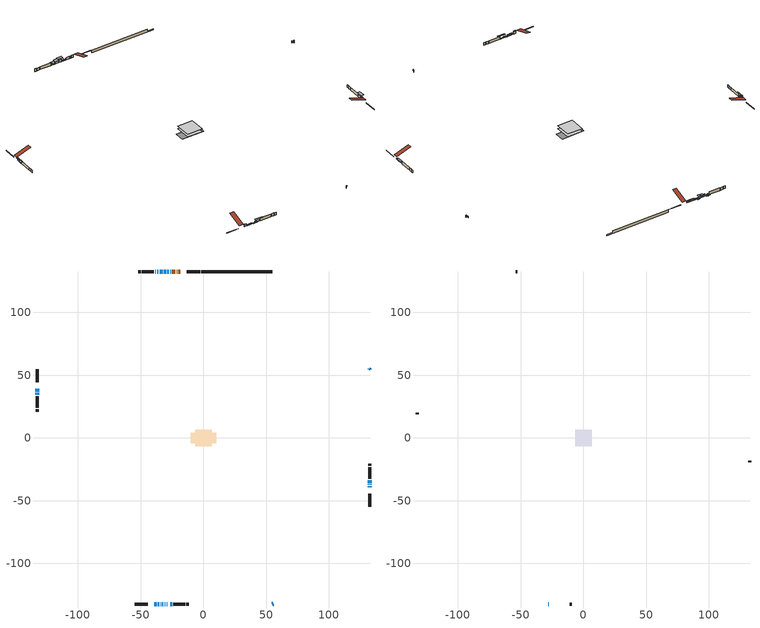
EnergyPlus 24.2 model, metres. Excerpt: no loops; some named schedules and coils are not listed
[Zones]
conditioned space
 floor adiabatic (AdiabaticFloorConstruction): -6.64,-6.64 -6.64,6.64 6.64,6.64 6.64,-6.64 z0.92
 floor foundation (Slab1 construction): -10.02,-4.17 -10.02,4.17 10.02,4.17 10.02,-4.17 z-1.52
 wall outside (RimJoist1 construction): -2.73,132.67 -13.37,132.67 / -54.95,-132.67 -44.31,-132.67 / -132.67,54.95 -132.67,44.31 / 132.67,-54.95 132.67,-44.31 z0.92:1.22
 wall outside (AdiabaticWallConstruction 1): -18.63,132.67 -19.96,132.67 / -20.89,132.67 -21.44,132.67 / -22.37,132.67 -25.24,132.67 z0.92:2.95
 wall outside (AdiabaticWallConstruction): -26.17,132.67 -26.63,132.67 / -29.37,-132.67 -28.91,-132.67 z0.92:2.14; -27.55,132.67 -28.78,132.67 / -34.14,-132.67 -33.63,-132.67 / -32.71,-132.67 -31.97,-132.67 / -132.67,39.05 -132.67,36.91 / -37.92,132.67 -38.61,132.67 z0.92:1.84; -29.7,132.67 -31.53,132.67 / -39.05,-132.67 -37.22,-132.67 z0.92:2.95; -36.29,-132.67 -35.07,-132.67 z0.92:1.74; -31.04,-132.67 -30.3,-132.67 z0.92:1.01; 54.95,-132.67 55.46,-132.16 / 132.67,54.95 132.42,55.21 / 132.67,-39.05 132.67,-38.33 / 132.67,-37.41 132.67,-37.05 / 132.67,-36.12 132.67,-33.58 z0.92:2.57; 131.76,55.86 131.51,56.12 z0.92:1.81; -26.6,-132.67 -24.97,-132.67 / -132.67,35.99 -132.67,34.36 z0.92:1.43; -32.46,132.67 -35,132.67 z0.92:2.62; -35.93,132.67 -37,132.67 z0.92:1.68
 wall outside (Wall1 construction): -39.54,132.67 -49.04,132.67 / -24.04,-132.67 -14.55,-132.67 / -132.67,33.43 -132.67,23.93 / 132.67,-32.65 132.67,-23.16 z0.92:3.36
 wall outside (Wall2 construction): -49.96,132.67 -51.87,132.67 / -13.62,-132.67 -11.71,-132.67 / -132.67,23 -132.67,21.1 / 132.67,-22.23 132.67,-20.32 z0.92:3.36
 wall foundation (FoundationWall1 construction): -1.8,132.67,-1.52 -1.8,132.67,0.92 49.28,132.67,0.92 49.28,132.67,-0.6 54.95,132.67,-0.6 54.95,132.67,-1.52
 window (WindowConstruction 17): -26.17,132.67 -26.63,132.67 z0.92:2.14
 window (WindowConstruction 6): -27.56,132.67 -28.78,132.67 z0.92:1.83
 window (WindowConstruction 7): -29.7,132.67 -31.53,132.67 z0.92:2.95
 window (WindowConstruction 8): -39.05,-132.67 -37.22,-132.67 z0.92:2.95
 window (WindowConstruction 9): -36.29,-132.67 -35.07,-132.67 z0.92:1.73
 window (WindowConstruction 10): -34.14,-132.67 -33.64,-132.67 z0.92:1.83
 window (WindowConstruction 11): -32.71,-132.67 -31.97,-132.67 z0.92:1.83
 window (WindowConstruction 12): -31.04,-132.67 -30.3,-132.67 z0.92:1.01
 window (WindowConstruction 13): -132.67,39.05 -132.67,36.91 z0.92:1.83
 window (WindowConstruction 18): -29.37,-132.67 -28.91,-132.67 z0.92:2.14
 window (WindowConstruction 14): 54.95,-132.67 55.46,-132.16 z0.92:2.57
 window (WindowConstruction 15): 132.67,54.95 132.42,55.21 z0.92:2.57
 window (WindowConstruction 16): 131.76,55.86 131.51,56.11 z0.92:1.81
 window (WindowConstruction 19): -26.6,-132.67 -24.97,-132.67 z0.92:1.43
 window (WindowConstruction 20): -132.67,35.99 -132.67,34.36 z0.92:1.43
 window (WindowConstruction): 132.67,-39.05 132.67,-38.34 z0.92:2.57
 window (WindowConstruction 1): 132.67,-37.41 132.67,-37.05 z0.92:2.57
 window (WindowConstruction 2): 132.67,-36.12 132.67,-33.58 z0.92:2.57
 window (WindowConstruction 3): -32.46,132.67 -35,132.67 z0.92:2.62
 window (WindowConstruction 4): -35.93,132.67 -37,132.67 z0.92:1.68
 window (WindowConstruction 5): -37.93,132.67 -38.61,132.67 z0.92:1.83
 door (Door): -18.63,132.67 -19.96,132.67 z0.92:2.95
 door (Door 1): -20.89,132.67 -21.44,132.67 z0.92:2.95
 door (Door 2): -22.37,132.67 -25.24,132.67 z0.92:2.95
 ceiling adiabatic (AdiabaticFloorConstruction): 6.64,-6.64 6.64,6.64 -6.64,6.64 -6.64,-6.64 z0.92
attic - vented
 floor to conditioned space (Floor1 construction Reversed): -6.64,-6.64 -6.64,6.64 6.64,6.64 6.64,-6.64 z3.36
 wall outside (AdiabaticWallConstruction): -27.99,-132.67 -27.52,-132.67 z0.92:2.14
 wall outside (Wall3 construction): -52.8,132.67 -54.02,132.67 / -10.78,-132.67 -9.56,-132.67 / -132.67,20.17 -132.67,18.94 / 132.67,-19.39 132.67,-18.17 z0.92:3.36
 window (WindowConstruction 21): -27.98,-132.67 -27.53,-132.67 z0.92:2.14
 roof outside (Roof1 construction): -17.7,132.67,3.36 -17.7,119.74,7.67 -14.3,119.74,7.67 -14.3,132.67,3.36; -39.98,-132.67,3.36 -39.98,-119.74,7.67 -43.38,-119.74,7.67 -43.38,-132.67,3.36; -132.67,39.98,3.36 -119.74,39.98,7.67 -119.74,43.38,7.67 -132.67,43.38,3.36; 132.67,-39.98,3.36 119.74,-39.98,7.67 119.74,-43.38,7.67 132.67,-43.38,3.36
shading: -29.07,132.67 -27.26,132.67 -27.26,135.11 -29.07,135.11 z2.13; -32.75,132.67 -28.49,132.67 -28.49,134.8 -32.75,134.8 z4.17; -37.07,-132.67 -39.2,-132.67 -39.2,-133.58 -37.07,-133.58 z3.1; -34.92,-132.67 -36.44,-132.67 -36.44,-133.58 -34.92,-133.58 z1.88; -33.49,-132.67 -34.29,-132.67 -34.29,-133.58 -33.49,-133.58 z1.98; -31.82,-132.67 -32.86,-132.67 -32.86,-133.58 -31.82,-133.58 z1.98; -30.15,-132.67 -31.19,-132.67 -31.19,-133.58 -30.15,-133.58 z1.16; -132.67,35.7 -132.67,40.27 -133.28,40.27 -133.28,35.7 z3.05; 55.56,-132.06 54.85,-132.77 55.28,-133.21 55.99,-132.49 z2.72; 132.31,55.31 132.77,54.85 133.21,55.28 132.74,55.74 z2.72; 131.4,56.22 131.87,55.76 132.3,56.19 131.83,56.65 z1.96; -22.53,-132.67 -29.04,-132.67 -29.04,-133.58 -22.53,-133.58 z3.87; -132.67,31.92 -132.67,38.43 -133.28,38.43 -133.28,31.92 z3.87; 132.67,-38.19 132.67,-39.2 133.28,-39.2 133.28,-38.19 z2.72; 132.67,-36.9 132.67,-37.56 133.28,-37.56 133.28,-36.9 z2.72; 132.67,-32.36 132.67,-37.34 134.8,-37.34 134.8,-32.36 z3.79; -35.3,132.67 -32.16,132.67 -32.16,135.11 -35.3,135.11 z2.92; -37.3,132.67 -35.63,132.67 -35.63,135.11 -37.3,135.11 z1.98; -38.91,132.67 -37.63,132.67 -37.63,135.11 -38.91,135.11 z2.13
[Building]
Building 1: Terrain=Suburbs
[Site:Location]
Halifax Intl AP_NS: Latitude {deg}=44.88; Longitude {deg}=-63.51; Time Zone {hr}=-4; Elevation {m}=145; Keep Site Location Information=Yes
[Site:GroundTemperature:Shallow]
3.15511, 1.33576, 1.19006, 2.05344, 5.51939, 8.9692, 11.96, 13.8546, 14.0156, 12.4746, 9.56009, 6.2161
[Site:WaterMainsTemperature]
Calculation Method=Schedule; Temperature Schedule=mains temperature schedule
[Material] Roughness=Rough; Thermal Absorptance=0.9
Name | Thickness {m} | Conductivity {W/m-K} | Density {kg/m3} | Specific Heat {J/kg-K} | Solar Absorptance | Visible Absorptance
asphalt or fiberglass shingles | 0.00635 | 0.162714 | 1121.4 | 1465.45 | 0.4 | 0.4
ceiling loosefill ins | 0.0846667 | 0.0480833 | 16.02 | 1046.75 | 0.7 | 0.7
ceiling stud and cavity | 0.1397 | 0.0990476 | 65.682 | 1177.47 | 0.7 | 0.7
concrete 4.0 in. | 0.1016 | 1.803125 | 2242.8 | 837.4 | 0.7 | 0.7
concrete 8.0 in. | 0.2032 | 1.803125 | 2242.8 | 837.4 | 0.7 | 0.7
door material | 0.04445 | 0.053851 | 512.64 | 1214.23 | 0.7 | 0.7
door material 1 | 0.04445 | 0.188738 | 512.64 | 1214.23 | 0.7 | 0.7
door material 2 | 0.04445 | 0.327969 | 512.64 | 1214.23 | 0.7 | 0.7
floor covering | 0.0127 | 0.0433444 | 54.468 | 1339.84 | 0.6 | 0.6
floor rigid ins; wall rigid ins 1 | 0.512978 | 0.029427 | 32.04 | 1214.23 | 0.7 | 0.7
floor stud and cavity | 0.1397 | 1.75129 | 37.0049 | 1207.88 | 0.7 | 0.7
furniture material conditioned space 1 | 0.1524 | 0.115458 | 640.8 | 1214.23 | 0.6 | 0.6
gypsum board | 0.0127 | 0.160291 | 801 | 837.4 | 0.6 | 0.6
osb sheathing 0.5 in. | 0.0127 | 0.115458 | 512.64 | 1214.23 | 0.7 | 0.7
osb sheathing 0.75 in. | 0.01905 | 0.115458 | 512.64 | 1214.23 | 0.7 | 0.7
osb sheathing 2.0 in. | 0.0508 | 0.115458 | 512.64 | 1214.23 | 0.7 | 0.7
rim joist stud and cavity | 0.0508 | 0.0284916 | 125.044 | 1163.47 | 0.6 | 0.6
wall rigid ins | 0.051816 | 0.029427 | 32.04 | 1214.23 | 0.7 | 0.7
wall stud and cavity | 0.1397 | 0.193511 | 139.0536 | 1170.24 | 0.7 | 0.7
wall stud and cavity 1 | 0.1397 | 0.255113 | 139.0536 | 1170.24 | 0.7 | 0.7
wall stud and cavity 2 | 0.0889 | 6.9971 | 50.32683 | 1063.81 | 0.6 | 0.6
wall stud and cavity 3 | 0.0889 | 0.380278 | 52.3479 | 1209.89 | 0.7 | 0.7
wall stud and cavity 4 | 0.0889 | 0.391764 | 83.0341 | 1211.67 | 0.7 | 0.7
wood siding | 0.0254 | 0.102417 | 544.68 | 1172.36 | 0.4 | 0.4
wood siding 1 | 0.00254 | 0.102417 | 544.68 | 1172.36 | 0.4 | 0.4
wood siding 2; wood siding 3; wood siding 4 | 0.0254 | 0.102417 | 544.68 | 1172.36 | 0.7 | 0.7
[WindowMaterial:SimpleGlazingSystem]
Name | U-Factor {W/m2-K} | Solar Heat Gain Coefficient
WindowMaterial | 5.0943 | 0.64
WindowMaterial 1 | 3.03319 | 0.57
WindowMaterial 10 | 5.06534 | 0.6
WindowMaterial 11 | 2.90032 | 0.04
WindowMaterial 12 | 5.26294 | 0.64
WindowMaterial 13 | 4.96768 | 0.61
WindowMaterial 14 | 3.0383 | 0.46
WindowMaterial 15 | 2.97868 | 0.61
WindowMaterial 16 | 4.46404 | 0.48
WindowMaterial 17 | 5.37025 | 0.69
WindowMaterial 2 | 5.79042 | 0.75
WindowMaterial 3 | 5.80064 | 0.75
WindowMaterial 4 | 4.91374 | 0.57
WindowMaterial 5 | 5.01708 | 0.59
WindowMaterial 6 | 5.31915 | 0.65
WindowMaterial 7 | 2.97584 | 0.59
WindowMaterial 8 | 5.03241 | 0.6
WindowMaterial 9 | 4.59521 | 0.54
[Construction]
AdiabaticFloorConstruction: floor stud and cavity, floor rigid ins, osb sheathing 0.75 in., floor covering
AdiabaticWallConstruction: wood siding 3, wall rigid ins 1, wall stud and cavity 3, gypsum board
AdiabaticWallConstruction 1: wood siding 4, wall rigid ins 1, wall stud and cavity 3, gypsum board
Door: door material
Door 1: door material 1
Door 2: door material 2
Floor1 construction Reversed: gypsum board, ceiling stud and cavity, ceiling loosefill ins
FoundationWall1 construction: concrete 8.0 in.
furniture construction conditioned space 1: furniture material conditioned space 1
PartitionWallConstruction: gypsum board, wall stud and cavity 4, gypsum board
RimJoist1 construction: wood siding 2, osb sheathing 2.0 in., rim joist stud and cavity
Roof1 construction: asphalt or fiberglass shingles
Slab1 construction: concrete 4.0 in.
Wall1 construction: wood siding, wall rigid ins, osb sheathing 0.5 in., wall stud and cavity, gypsum board
Wall2 construction: wood siding, wall rigid ins, osb sheathing 0.5 in., wall stud and cavity 1, gypsum board
Wall3 construction: wood siding 1, wall stud and cavity 2
WindowConstruction; WindowConstruction 14; WindowConstruction 15: WindowMaterial
WindowConstruction 1: WindowMaterial 1
WindowConstruction 10: WindowMaterial 9
WindowConstruction 11: WindowMaterial 10
WindowConstruction 12: WindowMaterial 11
WindowConstruction 13: WindowMaterial 12
WindowConstruction 16: WindowMaterial 13
WindowConstruction 17: WindowMaterial 14
WindowConstruction 18: WindowMaterial 15
WindowConstruction 19; WindowConstruction 20: WindowMaterial 16
WindowConstruction 2: WindowMaterial 2
WindowConstruction 21: WindowMaterial 17
WindowConstruction 3: WindowMaterial 3
WindowConstruction 4: WindowMaterial 4
WindowConstruction 5: WindowMaterial 5
WindowConstruction 6: WindowMaterial 6
WindowConstruction 7; WindowConstruction 8: WindowMaterial 7
WindowConstruction 9: WindowMaterial 8
[Zone] Multiplier=1; Part of Total Floor Area=Yes
Name | Volume {m3}
attic - vented | 123.207
conditioned space | 877.8
[Space]
Name | Zone | Volume {m3}
attic - vented 1 | attic - vented | 123.207
conditioned space 1 | conditioned space | 877.8
[ZoneInfiltration:EffectiveLeakageArea]
infil attic - vented 1: Zone or Space=attic - vented 1; Schedule=Always On Discrete; Effective Air Leakage Area {cm2}=6309.49; Stack Coefficient=0.0004693; Wind Coefficient=1.46368e-05
[ZoneMixing]
whole house fan mix: Zone or Space=attic - vented; Schedule=Always On Continuous; Design Flow Rate Calculation Method=Flow/Zone; Design Flow Rate {m3/s}=0; Source Zone or Space=conditioned space
[SurfaceProperty:ExposedFoundationPerimeter]
Slab1: Exposed Perimeter Calculation Method=TotalExposedPerimeter; Total Exposed Perimeter {m}=56.753
[InternalMass] Zone or ZoneList=conditioned space; Space or SpaceList=conditioned space 1
Name | Construction | Surface Area {m2}
furniture mass conditioned space 1 | furniture construction conditioned space 1 | 137.292
partition wall mass | PartitionWallConstruction | 343.23
[Lights]
interior lighting: Zone or ZoneList or Space or SpaceList=conditioned space 1; Schedule=interior lighting schedule; Design Level Calculation Method=LightingLevel; Lighting Level {W}=343.2; Return Air Fraction=0; Fraction Radiant=0.6; Fraction Visible=0.2; Fraction Replaceable=1
[People]
occupants: Zone or ZoneList or Space or SpaceList=conditioned space 1; Number of People Schedule=occupants schedule; Number of People Calculation Method=People; Number of People=3; Fraction Radiant=0.314171; Sensible Heat Fraction=0.56303; Activity Level Schedule=occupants activity schedule; Carbon Dioxide Generation Rate {m3/s-W}=0; Enable ASHRAE 55 Comfort Warnings=No; Mean Radiant Temperature Calculation Type=EnclosureAveraged
[ElectricEquipment] Zone or ZoneList or Space or SpaceList=conditioned space 1; Design Level Calculation Method=EquipmentLevel
Name | Schedule | Design Level {W} | Fraction Latent | Fraction Radiant | Fraction Lost
clothes dryer | clothes dryer schedule | 140.772 | 0.015 | 0.081 | 0.85
clothes washer | clothes washer schedule | 32.1985 | 0.03 | 0.162 | 0.7
cooking range | cooking range schedule | 215.147 | 0.08 | 0.432 | 0.2
dishwasher | dishwasher schedule | 66.8632 | 0.3 | 0.18 | 0.4
fridge | fridge schedule | 72.9452 | 0 | 0.6 | 0
mech vent bath fan 0 | mech vent bath fan 0 schedule | 50.2 | 0 | 0 | 1
mech vent bath fan 1 | mech vent bath fan 1 schedule | 50.2 | 0 | 0 | 1
mech vent house fan | mech vent house fan schedule | 6.33333 | 0 | 0 | 1
mech vent house fan cfis | mech vent house fan cfis schedule | 0 | 0 | 0 | 0
mech vent range fan 0 | mech vent range fan 0 schedule | 57 | 0 | 0 | 1
misc plug loads | misc plug loads schedule | 494.7 | 0.045 | 0.513 | 0.1
whole house fan | Always On Discrete | 0 | 0 | 0 | 1
[OtherEquipment] Zone or ZoneList or Space or SpaceList=conditioned space 1; Design Level Calculation Method=EquipmentLevel
Name | Fuel Type | Schedule | Design Level {W} | Fraction Latent | Fraction Radiant | Fraction Lost
clothes dryer 1 | Electricity | clothes dryer schedule | 0 | 0.015 | 0.081 | 0.85
cooking range 1 | Electricity | cooking range schedule | 0 | 0.08 | 0.432 | 0.2
general water use latent | None | general water use schedule | 62.594 | 1 | 0 | 0
general water use sensible | None | general water use schedule | -61.6891 | 0 | 0.6 | 0
mech vent house fan latent load | None | Always On Discrete | 0 | 1 | 0 | 0
mech vent house fan sensible load | None | Always On Discrete | 0 | 0 | 0 | 0
water heater energy adjustment1 | Electricity | Always On Discrete | 0.01 | 0 | 0 | 1
[ZoneInfiltration:DesignFlowRate] Zone or ZoneList or Space or SpaceList=conditioned space 1; Schedule=Always On Discrete; Design Flow Rate Calculation Method=Flow/Zone; Design Flow Rate {m3/s}=0
infil flow; natural vent flow; whole house fan flow
[ZoneControl:Thermostat]
conditioned space Thermostat: Zone or ZoneList=conditioned space; Control Type Schedule=conditioned space Thermostat Schedule; Control 1=conditioned space temperature setpoint; Temperature Difference Between Cutout And Setpoint {deltaC}=0
[ThermostatSetpoint:DualSetpoint]
conditioned space temperature setpoint: Heating Setpoint Temperature Schedule=heating setpoint; Cooling Setpoint Temperature Schedule=cooling setpoint
[AirLoopHVAC:UnitarySystem]
unit heater unitary system: Control Type=Load; Controlling Zone or Thermostat Location=conditioned space; Dehumidification Control Type=None; Availability Schedule=Always On Discrete; Supply Fan=unit heater supply fan; Fan Placement=BlowThrough; Supply Air Fan Operating Mode Schedule=unit heater auto fan schedule; Heating Coil=unit heater htg coil; DX Heating Coil Sizing Ratio=1; Use DOAS DX Cooling Coil=No; Minimum Supply Air Temperature {C}=2; Latent Load Control=SensibleOnlyLoadControl; Cooling Supply Air Flow Rate Method=None; Heating Supply Air Flow Rate Method=SupplyAirFlowRate; Heating Supply Air Flow Rate {m3/s}=0.00141584; No Load Supply Air Flow Rate Method=SupplyAirFlowRate; No Load Supply Air Flow Rate {m3/s}=0; No Load Supply Air Flow Rate Control Set To Low Speed=Yes; Maximum Supply Air Temperature {C}=48.8889; Maximum Outdoor Dry-Bulb Temperature for Supplemental Heater Operation {C}=21; Ancillary On-Cycle Electric Power {W}=0; Ancillary Off-Cycle Electric Power {W}=0
[Zone equipment]
conditioned space: electric baseboard, unit heater unitary system
[Foundation:Kiva]
Foundation Kiva 1: Initial Indoor Air Temperature {C}=18; Wall Height Above Grade {m}=0.919978; Wall Depth Below Slab {m}=0.2032
[Foundation:Kiva:Settings]
Soil Conductivity {W/m-K}=0.849921; Soil Density {kg/m3}=1842.3; Soil Specific Heat {J/kg-K}=418.7; Ground Solar Absorptivity=0.9; Ground Thermal Absorptivity=0.9; Ground Surface Roughness {m}=0.03; Far-Field Width {m}=40; Deep-Ground Boundary Condition=ZeroFlux; Deep-Ground Depth {m}=40; Minimum Cell Dimension {m}=0.2; Maximum Cell Growth Coefficient=3; Simulation Timestep=Timestep
[Exterior:Lights]
exterior lighting: Schedule=exterior lighting schedule; Design Level {W}=75.6
[EnergyManagementSystem:Sensor] Output:Variable or Output:Meter Index Key=conditioned space
Name | Output:Variable or Output:Meter
conditioned_space_clg_unmet_s | Zone Cooling Setpoint Not Met Time
conditioned_space_htg_unmet_s | Zone Heating Setpoint Not Met Time
fridge_tin_s; tin_s; tin_s_1 | Zone Mean Air Temperature
tout_s | Zone Outdoor Air Drybulb Temperature
win_s | Zone Air Humidity Ratio
[Schedule:Constant]
Name | Hourly Value
Always On Continuous; mech vent house fan schedule; mech vent house fan cfis schedule; Always On Discrete | 1
occupants activity schedule | 117.228
fridge schedule; unit heater auto fan schedule | 0
[Schedule:Week:Daily]
interior lighting schedule Week Rule - Jan1-Jan27: interior lighting schedule day, interior lighting schedule day, interior lighting schedule day, interior lighting schedule day, interior lighting schedule day, interior lighting schedule day, interior lighting schedule day, interior lighting schedule default day, interior lighting schedule default day, interior lighting schedule default day, interior lighting schedule default day, interior lighting schedule default day
interior lighting schedule Week Rule - Jan28-Feb3: interior lighting schedule day, interior lighting schedule day, interior lighting schedule day, interior lighting schedule day, interior lighting schedule day 1, interior lighting schedule day 1, interior lighting schedule day 1, interior lighting schedule default day, interior lighting schedule default day, interior lighting schedule default day, interior lighting schedule default day, interior lighting schedule default day
interior lighting schedule Week Rule - Feb4-Feb24: interior lighting schedule day 1, interior lighting schedule day 1, interior lighting schedule day 1, interior lighting schedule day 1, interior lighting schedule day 1, interior lighting schedule day 1, interior lighting schedule day 1, interior lighting schedule default day, interior lighting schedule default day, interior lighting schedule default day, interior lighting schedule default day, interior lighting schedule default day
interior lighting schedule Week Rule - Feb25-Mar3: interior lighting schedule day 1, interior lighting schedule day 1, interior lighting schedule day 1, interior lighting schedule day 1, interior lighting schedule day 2, interior lighting schedule day 2, interior lighting schedule day 2, interior lighting schedule default day, interior lighting schedule default day, interior lighting schedule default day, interior lighting schedule default day, interior lighting schedule default day
interior lighting schedule Week Rule - Mar4-Mar31: interior lighting schedule day 2, interior lighting schedule day 2, interior lighting schedule day 2, interior lighting schedule day 2, interior lighting schedule day 2, interior lighting schedule day 2, interior lighting schedule day 2, interior lighting schedule default day, interior lighting schedule default day, interior lighting schedule default day, interior lighting schedule default day, interior lighting schedule default day
interior lighting schedule Week Rule - Apr1-Apr28: interior lighting schedule day 3, interior lighting schedule day 3, interior lighting schedule day 3, interior lighting schedule day 3, interior lighting schedule day 3, interior lighting schedule day 3, interior lighting schedule day 3, interior lighting schedule default day, interior lighting schedule default day, interior lighting schedule default day, interior lighting schedule default day, interior lighting schedule default day
interior lighting schedule Week Rule - Apr29-May5: interior lighting schedule day 3, interior lighting schedule day 3, interior lighting schedule day 4, interior lighting schedule day 4, interior lighting schedule day 4, interior lighting schedule day 4, interior lighting schedule day 4, interior lighting schedule default day, interior lighting schedule default day, interior lighting schedule default day, interior lighting schedule default day, interior lighting schedule default day
interior lighting schedule Week Rule - May6-May26: interior lighting schedule day 4, interior lighting schedule day 4, interior lighting schedule day 4, interior lighting schedule day 4, interior lighting schedule day 4, interior lighting schedule day 4, interior lighting schedule day 4, interior lighting schedule default day, interior lighting schedule default day, interior lighting schedule default day, interior lighting schedule default day, interior lighting schedule default day
interior lighting schedule Week Rule - May27-Jun2: interior lighting schedule day 4, interior lighting schedule day 4, interior lighting schedule day 4, interior lighting schedule day 4, interior lighting schedule day 4, interior lighting schedule day 5, interior lighting schedule day 5, interior lighting schedule default day, interior lighting schedule default day, interior lighting schedule default day, interior lighting schedule default day, interior lighting schedule default day
interior lighting schedule Week Rule - Jun3-Jun30: interior lighting schedule day 5, interior lighting schedule day 5, interior lighting schedule day 5, interior lighting schedule day 5, interior lighting schedule day 5, interior lighting schedule day 5, interior lighting schedule day 5, interior lighting schedule default day, interior lighting schedule default day, interior lighting schedule default day, interior lighting schedule default day, interior lighting schedule default day
interior lighting schedule Week Rule - Jul1-Jul28: interior lighting schedule day 6, interior lighting schedule day 6, interior lighting schedule day 6, interior lighting schedule day 6, interior lighting schedule day 6, interior lighting schedule day 6, interior lighting schedule day 6, interior lighting schedule default day, interior lighting schedule default day, interior lighting schedule default day, interior lighting schedule default day, interior lighting schedule default day
interior lighting schedule Week Rule - Jul29-Aug4: interior lighting schedule day 6, interior lighting schedule day 6, interior lighting schedule day 6, interior lighting schedule day 7, interior lighting schedule day 7, interior lighting schedule day 7, interior lighting schedule day 7, interior lighting schedule default day, interior lighting schedule default day, interior lighting schedule default day, interior lighting schedule default day, interior lighting schedule default day
interior lighting schedule Week Rule - Aug5-Aug25: interior lighting schedule day 7, interior lighting schedule day 7, interior lighting schedule day 7, interior lighting schedule day 7, interior lighting schedule day 7, interior lighting schedule day 7, interior lighting schedule day 7, interior lighting schedule default day, interior lighting schedule default day, interior lighting schedule default day, interior lighting schedule default day, interior lighting schedule default day
interior lighting schedule Week Rule - Aug26-Sep1: interior lighting schedule day 7, interior lighting schedule day 7, interior lighting schedule day 7, interior lighting schedule day 7, interior lighting schedule day 7, interior lighting schedule day 7, interior lighting schedule day 8, interior lighting schedule default day, interior lighting schedule default day, interior lighting schedule default day, interior lighting schedule default day, interior lighting schedule default day
interior lighting schedule Week Rule - Sep2-Sep29: interior lighting schedule day 8, interior lighting schedule day 8, interior lighting schedule day 8, interior lighting schedule day 8, interior lighting schedule day 8, interior lighting schedule day 8, interior lighting schedule day 8, interior lighting schedule default day, interior lighting schedule default day, interior lighting schedule default day, interior lighting schedule default day, interior lighting schedule default day
interior lighting schedule Week Rule - Sep30-Oct6: interior lighting schedule day 8, interior lighting schedule day 9, interior lighting schedule day 9, interior lighting schedule day 9, interior lighting schedule day 9, interior lighting schedule day 9, interior lighting schedule day 9, interior lighting schedule default day, interior lighting schedule default day, interior lighting schedule default day, interior lighting schedule default day, interior lighting schedule default day
interior lighting schedule Week Rule - Oct7-Oct27: interior lighting schedule day 9, interior lighting schedule day 9, interior lighting schedule day 9, interior lighting schedule day 9, interior lighting schedule day 9, interior lighting schedule day 9, interior lighting schedule day 9, interior lighting schedule default day, interior lighting schedule default day, interior lighting schedule default day, interior lighting schedule default day, interior lighting schedule default day
interior lighting schedule Week Rule - Oct28-Nov3: interior lighting schedule day 9, interior lighting schedule day 9, interior lighting schedule day 9, interior lighting schedule day 9, interior lighting schedule day 10, interior lighting schedule day 10, interior lighting schedule day 10, interior lighting schedule default day, interior lighting schedule default day, interior lighting schedule default day, interior lighting schedule default day, interior lighting schedule default day
interior lighting schedule Week Rule - Nov4-Nov24: interior lighting schedule day 10, interior lighting schedule day 10, interior lighting schedule day 10, interior lighting schedule day 10, interior lighting schedule day 10, interior lighting schedule day 10, interior lighting schedule day 10, interior lighting schedule default day, interior lighting schedule default day, interior lighting schedule default day, interior lighting schedule default day, interior lighting schedule default day
interior lighting schedule Week Rule - Nov25-Dec1: interior lighting schedule day 10, interior lighting schedule day 10, interior lighting schedule day 10, interior lighting schedule day 10, interior lighting schedule day 10, interior lighting schedule day 10, interior lighting schedule day 11, interior lighting schedule default day, interior lighting schedule default day, interior lighting schedule default day, interior lighting schedule default day, interior lighting schedule default day
interior lighting schedule Week Rule - Dec2-Dec31: interior lighting schedule day 11, interior lighting schedule day 11, interior lighting schedule day 11, interior lighting schedule day 11, interior lighting schedule day 11, interior lighting schedule day 11, interior lighting schedule day 11, interior lighting schedule default day, interior lighting schedule default day, interior lighting schedule default day, interior lighting schedule default day, interior lighting schedule default day
occupants schedule Week Rule - Jan1-Dec31: occupants schedule day, occupants schedule day, occupants schedule day, occupants schedule day, occupants schedule day, occupants schedule day, occupants schedule day, occupants schedule default day, occupants schedule default day, occupants schedule default day, occupants schedule default day, occupants schedule default day
clothes dryer schedule Week Rule - Jan1-Dec31: clothes dryer schedule day, clothes dryer schedule day, clothes dryer schedule day, clothes dryer schedule day, clothes dryer schedule day, clothes dryer schedule day, clothes dryer schedule day, clothes dryer schedule default day, clothes dryer schedule default day, clothes dryer schedule default day, clothes dryer schedule default day, clothes dryer schedule default day
clothes washer schedule Week Rule - Jan1-Dec31: clothes washer schedule day, clothes washer schedule day, clothes washer schedule day, clothes washer schedule day, clothes washer schedule day, clothes washer schedule day, clothes washer schedule day, clothes washer schedule default day, clothes washer schedule default day, clothes washer schedule default day, clothes washer schedule default day, clothes washer schedule default day
cooking range schedule Week Rule - Jan1-Dec31: cooking range schedule day, cooking range schedule day, cooking range schedule day, cooking range schedule day, cooking range schedule day, cooking range schedule day, cooking range schedule day, cooking range schedule default day, cooking range schedule default day, cooking range schedule default day, cooking range schedule default day, cooking range schedule default day
dishwasher schedule Week Rule - Jan1-Dec31: dishwasher schedule day, dishwasher schedule day, dishwasher schedule day, dishwasher schedule day, dishwasher schedule day, dishwasher schedule day, dishwasher schedule day, dishwasher schedule default day, dishwasher schedule default day, dishwasher schedule default day, dishwasher schedule default day, dishwasher schedule default day
mech vent bath fan 0 schedule Week Rule - Jan1-Dec31: mech vent bath fan 0 schedule day, mech vent bath fan 0 schedule day, mech vent bath fan 0 schedule day, mech vent bath fan 0 schedule day, mech vent bath fan 0 schedule day, mech vent bath fan 0 schedule day, mech vent bath fan 0 schedule day, mech vent bath fan 0 schedule default day, mech vent bath fan 0 schedule default day, mech vent bath fan 0 schedule default day, mech vent bath fan 0 schedule default day, mech vent bath fan 0 schedule default day
mech vent bath fan 1 schedule Week Rule - Jan1-Dec31: mech vent bath fan 1 schedule day, mech vent bath fan 1 schedule day, mech vent bath fan 1 schedule day, mech vent bath fan 1 schedule day, mech vent bath fan 1 schedule day, mech vent bath fan 1 schedule day, mech vent bath fan 1 schedule day, mech vent bath fan 1 schedule default day, mech vent bath fan 1 schedule default day, mech vent bath fan 1 schedule default day, mech vent bath fan 1 schedule default day, mech vent bath fan 1 schedule default day
mech vent range fan 0 schedule Week Rule - Jan1-Dec31: mech vent range fan 0 schedule day, mech vent range fan 0 schedule day, mech vent range fan 0 schedule day, mech vent range fan 0 schedule day, mech vent range fan 0 schedule day, mech vent range fan 0 schedule day, mech vent range fan 0 schedule day, mech vent range fan 0 schedule default day, mech vent range fan 0 schedule default day, mech vent range fan 0 schedule default day, mech vent range fan 0 schedule default day, mech vent range fan 0 schedule default day
misc plug loads schedule Week Rule - Jan1-Dec31: misc plug loads schedule day, misc plug loads schedule day, misc plug loads schedule day, misc plug loads schedule day, misc plug loads schedule day, misc plug loads schedule day, misc plug loads schedule day, misc plug loads schedule default day, misc plug loads schedule default day, misc plug loads schedule default day, misc plug loads schedule default day, misc plug loads schedule default day
general water use schedule Week Rule - Jan1-Dec31: general water use schedule day, general water use schedule day, general water use schedule day, general water use schedule day, general water use schedule day, general water use schedule day, general water use schedule day, general water use schedule default day, general water use schedule default day, general water use schedule default day, general water use schedule default day, general water use schedule default day
exterior lighting schedule Week Rule - Jan1-Jan27: exterior lighting schedule day, exterior lighting schedule day, exterior lighting schedule day, exterior lighting schedule day, exterior lighting schedule day, exterior lighting schedule day, exterior lighting schedule day, exterior lighting schedule default day, exterior lighting schedule default day, exterior lighting schedule default day, exterior lighting schedule default day, exterior lighting schedule default day
exterior lighting schedule Week Rule - Jan28-Feb3: exterior lighting schedule day, exterior lighting schedule day, exterior lighting schedule day, exterior lighting schedule day, exterior lighting schedule day 1, exterior lighting schedule day 1, exterior lighting schedule day 1, exterior lighting schedule default day, exterior lighting schedule default day, exterior lighting schedule default day, exterior lighting schedule default day, exterior lighting schedule default day
exterior lighting schedule Week Rule - Feb4-Feb24: exterior lighting schedule day 1, exterior lighting schedule day 1, exterior lighting schedule day 1, exterior lighting schedule day 1, exterior lighting schedule day 1, exterior lighting schedule day 1, exterior lighting schedule day 1, exterior lighting schedule default day, exterior lighting schedule default day, exterior lighting schedule default day, exterior lighting schedule default day, exterior lighting schedule default day
[Schedule:Year]
interior lighting schedule: interior lighting schedule Week Rule - Jan1-Jan27, 1, 1, 1, 27, interior lighting schedule Week Rule - Jan28-Feb3, 1, 28, 2, 3, interior lighting schedule Week Rule - Feb4-Feb24, 2, 4, 2, 24, interior lighting schedule Week Rule - Feb25-Mar3, 2, 25, 3, 3, interior lighting schedule Week Rule - Mar4-Mar31, 3, 4, 3, 31, interior lighting schedule Week Rule - Apr1-Apr28, 4, 1, 4, 28, interior lighting schedule Week Rule - Apr29-May5, 4, 29, 5, 5, interior lighting schedule Week Rule - May6-May26, 5, 6, 5, 26, interior lighting schedule Week Rule - May27-Jun2, 5, 27, 6, 2, interior lighting schedule Week Rule - Jun3-Jun30, 6, 3, 6, 30, interior lighting schedule Week Rule - Jul1-Jul28, 7, 1, 7, 28, interior lighting schedule Week Rule - Jul29-Aug4, 7, 29, 8, 4, interior lighting schedule Week Rule - Aug5-Aug25, 8, 5, 8, 25, interior lighting schedule Week Rule - Aug26-Sep1, 8, 26, 9, 1, interior lighting schedule Week Rule - Sep2-Sep29, 9, 2, 9, 29, interior lighting schedule Week Rule - Sep30-Oct6, 9, 30, 10, 6, interior lighting schedule Week Rule - Oct7-Oct27, 10, 7, 10, 27, interior lighting schedule Week Rule - Oct28-Nov3, 10, 28, 11, 3, interior lighting schedule Week Rule - Nov4-Nov24, 11, 4, 11, 24, interior lighting schedule Week Rule - Nov25-Dec1, 11, 25, 12, 1, interior lighting schedule Week Rule - Dec2-Dec31, 12, 2, 12, 31
occupants schedule: occupants schedule Week Rule - Jan1-Dec31, 1, 1, 12, 31
clothes dryer schedule: clothes dryer schedule Week Rule - Jan1-Dec31, 1, 1, 12, 31
clothes washer schedule: clothes washer schedule Week Rule - Jan1-Dec31, 1, 1, 12, 31
cooking range schedule: cooking range schedule Week Rule - Jan1-Dec31, 1, 1, 12, 31
dishwasher schedule: dishwasher schedule Week Rule - Jan1-Dec31, 1, 1, 12, 31
mech vent bath fan 0 schedule: mech vent bath fan 0 schedule Week Rule - Jan1-Dec31, 1, 1, 12, 31
mech vent bath fan 1 schedule: mech vent bath fan 1 schedule Week Rule - Jan1-Dec31, 1, 1, 12, 31
mech vent range fan 0 schedule: mech vent range fan 0 schedule Week Rule - Jan1-Dec31, 1, 1, 12, 31
misc plug loads schedule: misc plug loads schedule Week Rule - Jan1-Dec31, 1, 1, 12, 31
general water use schedule: general water use schedule Week Rule - Jan1-Dec31, 1, 1, 12, 31
exterior lighting schedule: exterior lighting schedule Week Rule - Jan1-Jan27, 1, 1, 1, 27, exterior lighting schedule Week Rule - Jan28-Feb3, 1, 28, 2, 3, exterior lighting schedule Week Rule - Feb4-Feb24, 2, 4, 2, 24, exterior lighting schedule Week Rule - Feb25-Mar3, 2, 25, 3, 3, exterior lighting schedule Week Rule - Mar4-Mar31, 3, 4, 3, 31, exterior lighting schedule Week Rule - Apr1-Apr28, 4, 1, 4, 28, exterior lighting schedule Week Rule - Apr29-May5, 4, 29, 5, 5, exterior lighting schedule Week Rule - May6-May26, 5, 6, 5, 26, exterior lighting schedule Week Rule - May27-Jun2, 5, 27, 6, 2, exterior lighting schedule Week Rule - Jun3-Jun30, 6, 3, 6, 30, exterior lighting schedule Week Rule - Jul1-Jul28, 7, 1, 7, 28, exterior lighting schedule Week Rule - Jul29-Aug4, 7, 29, 8, 4, exterior lighting schedule Week Rule - Aug5-Aug25, 8, 5, 8, 25, exterior lighting schedule Week Rule - Aug26-Sep1, 8, 26, 9, 1, exterior lighting schedule Week Rule - Sep2-Sep29, 9, 2, 9, 29, exterior lighting schedule Week Rule - Sep30-Oct6, 9, 30, 10, 6, exterior lighting schedule Week Rule - Oct7-Oct27, 10, 7, 10, 27, exterior lighting schedule Week Rule - Oct28-Nov3, 10, 28, 11, 3, exterior lighting schedule Week Rule - Nov4-Nov24, 11, 4, 11, 24, exterior lighting schedule Week Rule - Nov25-Dec1, 11, 25, 12, 1, exterior lighting schedule Week Rule - Dec2-Dec31, 12, 2, 12, 31
[Schedule:Compact]
conditioned space Thermostat Schedule: Through: 12/31, For: AllDays, Until: 24:00, 4
mains temperature schedule: Through: 01/01, For: AllDays, Until: 24:00, 7.41, Through: 01/02, For: AllDays, Until: 24:00, 7.34833, Through: 01/03, For: AllDays, Until: 24:00, 7.28778, Through: 01/04, For: AllDays, Until: 24:00, 7.22889, Through: 01/05, For: AllDays, Until: 24:00, 7.17056, Through: 01/06, For: AllDays, Until: 24:00, 7.11333, Through: 01/07, For: AllDays, Until: 24:00, 7.05722, Through: 01/08, For: AllDays, Until: 24:00, 7.00167, Through: 01/09, For: AllDays, Until: 24:00, 6.94778, Through: 01/10, For: AllDays, Until: 24:00, 6.895, Through: 01/11, For: AllDays, Until: 24:00, 6.84333, Through: 01/12, For: AllDays, Until: 24:00, 6.79278, Through: 01/13, For: AllDays, Until: 24:00, 6.74389, Through: 01/14, For: AllDays, Until: 24:00, 6.69556, Through: 01/15, For: AllDays, Until: 24:00, 6.64889, Through: 01/16, For: AllDays, Until: 24:00, 6.60278, Through: 01/17, For: AllDays, Until: 24:00, 6.55833, Through: 01/18, For: AllDays, Until: 24:00, 6.515, Through: 01/19, For: AllDays, Until: 24:00, 6.47333, Through: 01/20, For: AllDays, Until: 24:00, 6.43278, Through: 01/21, For: AllDays, Until: 24:00, 6.39333, Through: 01/22, For: AllDays, Until: 24:00, 6.355, Through: 01/23, For: AllDays, Until: 24:00, 6.31833, Through: 01/24, For: AllDays, Until: 24:00, 6.28278, Through: 01/25, For: AllDays, Until: 24:00, 6.24889, Through: 01/26, For: AllDays, Until: 24:00, 6.21611, Through: 01/27, For: AllDays, Until: 24:00, 6.18444, Through: 01/28, For: AllDays, Until: 24:00, 6.15444, Through: 01/29, For: AllDays, Until: 24:00, 6.12556, Through: 01/30, For: AllDays, Until: 24:00, 6.09833, Through: 01/31, For: AllDays, Until: 24:00, 6.07222, Through: 02/01, For: AllDays, Until: 24:00, 6.04778, Through: 02/02, For: AllDays, Until: 24:00, 6.02444, Through: 02/03, For: AllDays, Until: 24:00, 6.00278, Through: 02/04, For: AllDays, Until: 24:00, 5.98222, Through: 02/05, For: AllDays, Until: 24:00, 5.96333, Through: 02/06, For: AllDays, Until: 24:00, 5.94556, Through: 02/07, For: AllDays, Until: 24:00, 5.92944, Through: 02/08, For: AllDays, Until: 24:00, 5.915, Through: 02/09, For: AllDays, Until: 24:00, 5.90167, Through: 02/10, For: AllDays, Until: 24:00, 5.89, Through: 02/11, For: AllDays, Until: 24:00, 5.87944, Through: 02/12, For: AllDays, Until: 24:00, 5.87056, Through: 02/13, For: AllDays, Until: 24:00, 5.86333, Through: 02/14, For: AllDays, Until: 24:00, 5.85722, Through: 02/15, For: AllDays, Until: 24:00, 5.85278, Through: 02/16, For: AllDays, Until: 24:00, 5.84944, Through: 02/17, For: AllDays, Until: 24:00, 5.84833, Through: 02/18, For: AllDays, Until: 24:00, 5.84778, Through: 02/19, For: AllDays, Until: 24:00, 5.84944, Through: 02/20, For: AllDays, Until: 24:00, 5.85167, Through: 02/21, For: AllDays, Until: 24:00, 5.85611, Through: 02/22, For: AllDays, Until: 24:00, 5.86167, Through: 02/23, For: AllDays, Until: 24:00, 5.86889, Through: 02/24, For: AllDays, Until: 24:00, 5.87722, Through: 02/25, For: AllDays, Until: 24:00, 5.88722, Through: 02/26, For: AllDays, Until: 24:00, 5.89889, Through: 02/27, For: AllDays, Until: 24:00, 5.91167, Through: 02/28, For: AllDays, Until: 24:00, 5.92611, Through: 03/01, For: AllDays, Until: 24:00, 5.94222, Through: 03/02, For: AllDays, Until: 24:00, 5.95944, Through: 03/03, For: AllDays, Until: 24:00, 5.97778, Through: 03/04, For: AllDays, Until: 24:00, 5.99778, Through: 03/05, For: AllDays, Until: 24:00, 6.01944, Through: 03/06, For: AllDays, Until: 24:00, 6.04222, Through: 03/07, For: AllDays, Until: 24:00, 6.06667, Through: 03/08, For: AllDays, Until: 24:00, 6.09222, Through: 03/09, For: AllDays, Until: 24:00, 6.11944, Through: 03/10, For: AllDays, Until: 24:00, 6.14778, Through: 03/11, For: AllDays, Until: 24:00, 6.17722, Through: 03/12, For: AllDays, Until: 24:00, 6.20833, Through: 03/13, For: AllDays, Until: 24:00, 6.24111, Through: 03/14, For: AllDays, Until: 24:00, 6.275, Through: 03/15, For: AllDays, Until: 24:00, 6.31, Through: 03/16, For: AllDays, Until: 24:00, 6.34667, Through: 03/17, For: AllDays, Until: 24:00, 6.38444, Through: 03/18, For: AllDays, Until: 24:00, 6.42333, Through: 03/19, For: AllDays, Until: 24:00, 6.46389, Through: 03/20, For: AllDays, Until: 24:00, 6.50556, Through: 03/21, For: AllDays, Until: 24:00, 6.54833, Through: 03/22, For: AllDays, Until: 24:00, 6.59278, Through: 03/23, For: AllDays, Until: 24:00, 6.63833, Through: 03/24, For: AllDays, Until: 24:00, 6.685, Through: 03/25, For: AllDays, Until: 24:00, 6.73278, Through: 03/26, For: AllDays, Until: 24:00, 6.78167, Through: 03/27, For: AllDays, Until: 24:00, 6.83167, Through: 03/28, For: AllDays, Until: 24:00, 6.88333, Through: 03/29, For: AllDays, Until: 24:00, 6.93611, Through: 03/30, For: AllDays, Until: 24:00, 6.98944, Through: 03/31, For: AllDays, Until: 24:00, 7.04444, Through: 04/01, For: AllDays, Until: 24:00, 7.1, Through: 04/02, For: AllDays, Until: 24:00, 7.15722, Through: 04/03, For: AllDays, Until: 24:00, 7.21556, Through: 04/04, For: AllDays, Until: 24:00, 7.27444, Through: 04/05, For: AllDays, Until: 24:00, 7.33444, Through: 04/06, For: AllDays, Until: 24:00, 7.39556, Through: 04/07, For: AllDays, Until: 24:00, 7.45778, Through: 04/08, For: AllDays, Until: 24:00, 7.52111, Through: 04/09, For: AllDays, Until: 24:00, 7.585, Through: 04/10, For: AllDays, Until: 24:00, 7.65, Through: 04/11, For: AllDays, Until: 24:00, 7.71611, Through: 04/12, For: AllDays, Until: 24:00, 7.78333, Through: 04/13, For: AllDays, Until: 24:00, 7.85111, Through: 04/14, For: AllDays, Until: 24:00, 7.91944, Through: 04/15, For: AllDays, Until: 24:00, 7.98889, Through: 04/16, For: AllDays, Until: 24:00, 8.05944, Through: 04/17, For: AllDays, Until: 24:00, 8.13056, Through: 04/18, For: AllDays, Until: 24:00, 8.20222, Through: 04/19, For: AllDays, Until: 24:00, 8.275, Through: 04/20, For: AllDays, Until: 24:00, 8.34833, Through: 04/21, For: AllDays, Until: 24:00, 8.42222, Through: 04/22, For: AllDays, Until: 24:00, 8.49722, Through: 04/23, For: AllDays, Until: 24:00, 8.57278, Through: 04/24, For: AllDays, Until: 24:00, 8.64889, Through: 04/25, For: AllDays, Until: 24:00, 8.72556, Through: 04/26, For: AllDays, Until: 24:00, 8.80278, Through: 04/27, For: AllDays, Until: 24:00, 8.88111, Through: 04/28, For: AllDays, Until: 24:00, 8.95944, Through: 04/29, For: AllDays, Until: 24:00, 9.03833, Through: 04/30, For: AllDays, Until: 24:00, 9.11778, Through: 05/01, For: AllDays, Until: 24:00, 9.19778, Through: 05/02, For: AllDays, Until: 24:00, 9.27833, Through: 05/03, For: AllDays, Until: 24:00, 9.35944, Through: 05/04, For: AllDays, Until: 24:00, 9.44056, Through: 05/05, For: AllDays, Until: 24:00, 9.52278, Through: 05/06, For: AllDays, Until: 24:00, 9.60444, Through: 05/07, For: AllDays, Until: 24:00, 9.68722, Through: 05/08, For: AllDays, Until: 24:00, 9.77, Through: 05/09, For: AllDays, Until: 24:00, 9.85278, Through: 05/10, For: AllDays, Until: 24:00, 9.93611, Through: 05/11, For: AllDays, Until: 24:00, 10.02, Through: 05/12, For: AllDays, Until: 24:00, 10.1039, Through: 05/13, For: AllDays, Until: 24:00, 10.1878, Through: 05/14, For: AllDays, Until: 24:00, 10.2722, Through: 05/15, For: AllDays, Until: 24:00, 10.3561, Through: 05/16, For: AllDays, Until: 24:00, 10.4406, Through: 05/17, For: AllDays, Until: 24:00, 10.5256, Through: 05/18, For: AllDays, Until: 24:00, 10.61, Through: 05/19, For: AllDays, Until: 24:00, 10.6944, Through: 05/20, For: AllDays, Until: 24:00, 10.7794, Through: 05/21, For: AllDays, Until: 24:00, 10.8639, Through: 05/22, For: AllDays, Until: 24:00, 10.9489, Through: 05/23, For: AllDays, Until: 24:00, 11.0333, Through: 05/24, For: AllDays, Until: 24:00, 11.1178, Through: 05/25, For: AllDays, Until: 24:00, 11.2022, Through: 05/26, For: AllDays, Until: 24:00, 11.2867, Through: 05/27, For: AllDays, Until: 24:00, 11.3711, Through: 05/28, For: AllDays, Until: 24:00, 11.455, Through: 05/29, For: AllDays, Until: 24:00, 11.5389, Through: 05/30, For: AllDays, Until: 24:00, 11.6222, Through: 05/31, For: AllDays, Until: 24:00, 11.7056, Through: 06/01, For: AllDays, Until: 24:00, 11.7883, Through: 06/02, For: AllDays, Until: 24:00, 11.8711, Through: 06/03, For: AllDays, Until: 24:00, 11.9539, Through: 06/04, For: AllDays, Until: 24:00, 12.0356, Through: 06/05, For: AllDays, Until: 24:00, 12.1172, Through: 06/06, For: AllDays, Until: 24:00, 12.1989, Through: 06/07, For: AllDays, Until: 24:00, 12.2794, Through: 06/08, For: AllDays, Until: 24:00, 12.36, Through: 06/09, For: AllDays, Until: 24:00, 12.44, Through: 06/10, For: AllDays, Until: 24:00, 12.5194, Through: 06/11, For: AllDays, Until: 24:00, 12.5983, Through: 06/12, For: AllDays, Until: 24:00, 12.6767, Through: 06/13, For: AllDays, Until: 24:00, 12.7544, Through: 06/14, For: AllDays, Until: 24:00, 12.8317, Through: 06/15, For: AllDays, Until: 24:00, 12.9083, Through: 06/16, For: AllDays, Until: 24:00, 12.9844, Through: 06/17, For: AllDays, Until: 24:00, 13.0594, Through: 06/18, For: AllDays, Until: 24:00, 13.1344, Through: 06/19, For: AllDays, Until: 24:00, 13.2083, Through: 06/20, For: AllDays, Until: 24:00, 13.2811, Through: 06/21, For: AllDays, Until: 24:00, 13.3539, Through: 06/22, For: AllDays, Until: 24:00, 13.4256, Through: 06/23, For: AllDays, Until: 24:00, 13.4967, Through: 06/24, For: AllDays, Until: 24:00, 13.5667, Through: 06/25, For: AllDays, Until: 24:00, 13.6361, Through: 06/26, For: AllDays, Until: 24:00, 13.7044, Through: 06/27, For: AllDays, Until: 24:00, 13.7717, Through: 06/28, For: AllDays, Until: 24:00, 13.8389, Through: 06/29, For: AllDays, Until: 24:00, 13.9044, Through: 06/30, For: AllDays, Until: 24:00, 13.9694, Through: 07/01, For: AllDays, Until: 24:00, 14.0333, Through: 07/02, For: AllDays, Until: 24:00, 14.0961, Through: 07/03, For: AllDays, Until: 24:00, 14.1583, Through: 07/04, For: AllDays, Until: 24:00, 14.2189, Through: 07/05, For: AllDays, Until: 24:00, 14.2789, Through: 07/06, For: AllDays, Until: 24:00, 14.3378, Through: 07/07, For: AllDays, Until: 24:00, 14.3956, Through: 07/08, For: AllDays, Until: 24:00, 14.4522, Through: 07/09, For: AllDays, Until: 24:00, 14.5083, Through: 07/10, For: AllDays, Until: 24:00, 14.5628, Through: 07/11, For: AllDays, Until: 24:00, 14.6161, Through: 07/12, For: AllDays, Until: 24:00, 14.6683, Through: 07/13, For: AllDays, Until: 24:00, 14.7194, Through: 07/14, For: AllDays, Until: 24:00, 14.7694, Through: 07/15, For: AllDays, Until: 24:00, 14.8183, Through: 07/16, For: AllDays, Until: 24:00, 14.8661, Through: 07/17, For: AllDays, Until: 24:00, 14.9122, Through: 07/18, For: AllDays, Until: 24:00, 14.9572, Through: 07/19, For: AllDays, Until: 24:00, 15.0011, Through: 07/20, For: AllDays, Until: 24:00, 15.0439, Through: 07/21, For: AllDays, Until: 24:00, 15.0856, Through: 07/22, For: AllDays, Until: 24:00, 15.1256, Through: 07/23, For: AllDays, Until: 24:00, 15.1644, Through: 07/24, For: AllDays, Until: 24:00, 15.2017, Through: 07/25, For: AllDays, Until: 24:00, 15.2383, Through: 07/26, For: AllDays, Until: 24:00, 15.2728, Through: 07/27, For: AllDays, Until: 24:00, 15.3067, Through: 07/28, For: AllDays, Until: 24:00, 15.3389, Through: 07/29, For: AllDays, Until: 24:00, 15.3694, Through: 07/30, For: AllDays, Until: 24:00, 15.3989, Through: 07/31, For: AllDays, Until: 24:00, 15.4272, Through: 08/01, For: AllDays, Until: 24:00, 15.4539, Through: 08/02, For: AllDays, Until: 24:00, 15.4794, Through: 08/03, For: AllDays, Until: 24:00, 15.5033, Through: 08/04, For: AllDays, Until: 24:00, 15.5261, Through: 08/05, For: AllDays, Until: 24:00, 15.5472, Through: 08/06, For: AllDays, Until: 24:00, 15.5667, Through: 08/07, For: AllDays, Until: 24:00, 15.585, Through: 08/08, For: AllDays, Until: 24:00, 15.6022, Through: 08/09, For: AllDays, Until: 24:00, 15.6172, Through: 08/10, For: AllDays, Until: 24:00, 15.6317, Through: 08/11, For: AllDays, Until: 24:00, 15.6439, Through: 08/12, For: AllDays, Until: 24:00, 15.655, Through: 08/13, For: AllDays, Until: 24:00, 15.665, Through: 08/14, For: AllDays, Until: 24:00, 15.6733, Through: 08/15, For: AllDays, Until: 24:00, 15.68, Through: 08/16, For: AllDays, Until: 24:00, 15.6856, Through: 08/17, For: AllDays, Until: 24:00, 15.6894, Through: 08/18, For: AllDays, Until: 24:00, 15.6917, Through: 08/19, For: AllDays, Until: 24:00, 15.6928, Through: 08/20, For: AllDays, Until: 24:00, 15.6922, Through: 08/21, For: AllDays, Until: 24:00, 15.69, Through: 08/22, For: AllDays, Until: 24:00, 15.6867, Through: 08/23, For: AllDays, Until: 24:00, 15.6822, Through: 08/24, For: AllDays, Until: 24:00, 15.6756, Through: 08/25, For: AllDays, Until: 24:00, 15.6678, Through: 08/26, For: AllDays, Until: 24:00, 15.6589, Through: 08/27, For: AllDays, Until: 24:00, 15.6478, Through: 08/28, For: AllDays, Until: 24:00, 15.6361, Through: 08/29, For: AllDays, Until: 24:00, 15.6222, Through: 08/30, For: AllDays, Until: 24:00, 15.6072, Through: 08/31, For: AllDays, Until: 24:00, 15.5911, Through: 09/01, For: AllDays, Until: 24:00, 15.5733, Through: 09/02, For: AllDays, Until: 24:00, 15.5539, Through: 09/03, For: AllDays, Until: 24:00, 15.5333, Through: 09/04, For: AllDays, Until: 24:00, 15.5111, Through: 09/05, For: AllDays, Until: 24:00, 15.4878, Through: 09/06, For: AllDays, Until: 24:00, 15.4628, Through: 09/07, For: AllDays, Until: 24:00, 15.4367, Through: 09/08, For: AllDays, Until: 24:00, 15.4089, Through: 09/09, For: AllDays, Until: 24:00, 15.38, Through: 09/10, For: AllDays, Until: 24:00, 15.3494, Through: 09/11, For: AllDays, Until: 24:00, 15.3178, Through: 09/12, For: AllDays, Until: 24:00, 15.2844, Through: 09/13, For: AllDays, Until: 24:00, 15.25, Through: 09/14, For: AllDays, Until: 24:00, 15.2144, Through: 09/15, For: AllDays, Until: 24:00, 15.1772, Through: 09/16, For: AllDays, Until: 24:00, 15.1389, Through: 09/17, For: AllDays, Until: 24:00, 15.0989, Through: 09/18, For: AllDays, Until: 24:00, 15.0583, Through: 09/19, For: AllDays, Until: 24:00, 15.0161, Through: 09/20, For: AllDays, Until: 24:00, 14.9722, Through: 09/21, For: AllDays, Until: 24:00, 14.9278, Through: 09/22, For: AllDays, Until: 24:00, 14.8817, Through: 09/23, For: AllDays, Until: 24:00, 14.8344, Through: 09/24, For: AllDays, Until: 24:00, 14.7861, Through: 09/25, For: AllDays, Until: 24:00, 14.7367, Through: 09/26, For: AllDays, Until: 24:00, 14.6861, Through: 09/27, For: AllDays, Until: 24:00, 14.6339, Through: 09/28, For: AllDays, Until: 24:00, 14.5811, Through: 09/29, For: AllDays, Until: 24:00, 14.5267, Through: 09/30, For: AllDays, Until: 24:00, 14.4717, Through: 10/01, For: AllDays, Until: 24:00, 14.415, Through: 10/02, For: AllDays, Until: 24:00, 14.3578, Through: 10/03, For: AllDays, Until: 24:00, 14.2989, Through: 10/04, For: AllDays, Until: 24:00, 14.2394, Through: 10/05, For: AllDays, Until: 24:00, 14.1789, Through: 10/06, For: AllDays, Until: 24:00, 14.1172, Through: 10/07, For: AllDays, Until: 24:00, 14.0544, Through: 10/08, For: AllDays, Until: 24:00, 13.9911, Through: 10/09, For: AllDays, Until: 24:00, 13.9267, Through: 10/10, For: AllDays, Until: 24:00, 13.8611, Through: 10/11, For: AllDays, Until: 24:00, 13.7944, Through: 10/12, For: AllDays, Until: 24:00, 13.7272, Through: 10/13, For: AllDays, Until: 24:00, 13.6594, Through: 10/14, For: AllDays, Until: 24:00, 13.59, Through: 10/15, For: AllDays, Until: 24:00, 13.5206, Through: 10/16, For: AllDays, Until: 24:00, 13.4494, Through: 10/17, For: AllDays, Until: 24:00, 13.3783, Through: 10/18, For: AllDays, Until: 24:00, 13.3061, Through: 10/19, For: AllDays, Until: 24:00, 13.2328, Through: 10/20, For: AllDays, Until: 24:00, 13.1594, Through: 10/21, For: AllDays, Until: 24:00, 13.085, Through: 10/22, For: AllDays, Until: 24:00, 13.01, Through: 10/23, For: AllDays, Until: 24:00, 12.9339, Through: 10/24, For: AllDays, Until: 24:00, 12.8578, Through: 10/25, For: AllDays, Until: 24:00, 12.7806, Through: 10/26, For: AllDays, Until: 24:00, 12.7028, Through: 10/27, For: AllDays, Until: 24:00, 12.625, Through: 10/28, For: AllDays, Until: 24:00, 12.5461, Through: 10/29, For: AllDays, Until: 24:00, 12.4667, Through: 10/30, For: AllDays, Until: 24:00, 12.3872, Through: 10/31, For: AllDays, Until: 24:00, 12.3067, Through: 11/01, For: AllDays, Until: 24:00, 12.2261, Through: 11/02, For: AllDays, Until: 24:00, 12.145, Through: 11/03, For: AllDays, Until: 24:00, 12.0633, Through: 11/04, For: AllDays, Until: 24:00, 11.9817, Through: 11/05, For: AllDays, Until: 24:00, 11.8994, Through: 11/06, For: AllDays, Until: 24:00, 11.8167, Through: 11/07, For: AllDays, Until: 24:00, 11.7339, Through: 11/08, For: AllDays, Until: 24:00, 11.6506, Through: 11/09, For: AllDays, Until: 24:00, 11.5672, Through: 11/10, For: AllDays, Until: 24:00, 11.4833, Through: 11/11, For: AllDays, Until: 24:00, 11.3994, Through: 11/12, For: AllDays, Until: 24:00, 11.315, Through: 11/13, For: AllDays, Until: 24:00, 11.2311, Through: 11/14, For: AllDays, Until: 24:00, 11.1467, Through: 11/15, For: AllDays, Until: 24:00, 11.0622, Through: 11/16, For: AllDays, Until: 24:00, 10.9772, Through: 11/17, For: AllDays, Until: 24:00, 10.8928, Through: 11/18, For: AllDays, Until: 24:00, 10.8083, Through: 11/19, For: AllDays, Until: 24:00, 10.7233, Through: 11/20, For: AllDays, Until: 24:00, 10.6389, Through: 11/21, For: AllDays, Until: 24:00, 10.5539, Through: 11/22, For: AllDays, Until: 24:00, 10.4694, Through: 11/23, For: AllDays, Until: 24:00, 10.385, Through: 11/24, For: AllDays, Until: 24:00, 10.3006, Through: 11/25, For: AllDays, Until: 24:00, 10.2161, Through: 11/26, For: AllDays, Until: 24:00, 10.1322, Through: 11/27, For: AllDays, Until: 24:00, 10.0483, Through: 11/28, For: AllDays, Until: 24:00, 9.96444, Through: 11/29, For: AllDays, Until: 24:00, 9.88111, Through: 11/30, For: AllDays, Until: 24:00, 9.79778, Through: 12/01, For: AllDays, Until: 24:00, 9.715, Through: 12/02, For: AllDays, Until: 24:00, 9.63278, Through: 12/03, For: AllDays, Until: 24:00, 9.55056, Through: 12/04, For: AllDays, Until: 24:00, 9.46833, Through: 12/05, For: AllDays, Until: 24:00, 9.38667, Through: 12/06, For: AllDays, Until: 24:00, 9.30611, Through: 12/07, For: AllDays, Until: 24:00, 9.225, Through: 12/08, For: AllDays, Until: 24:00, 9.145, Through: 12/09, For: AllDays, Until: 24:00, 9.065, Through: 12/10, For: AllDays, Until: 24:00, 8.98611, Through: 12/11, For: AllDays, Until: 24:00, 8.90722, Through: 12/12, For: AllDays, Until: 24:00, 8.82944, Through: 12/13, For: AllDays, Until: 24:00, 8.75167, Through: 12/14, For: AllDays, Until: 24:00, 8.675, Through: 12/15, For: AllDays, Until: 24:00, 8.59833, Through: 12/16, For: AllDays, Until: 24:00, 8.52278, Through: 12/17, For: AllDays, Until: 24:00, 8.44778, Through: 12/18, For: AllDays, Until: 24:00, 8.37333, Through: 12/19, For: AllDays, Until: 24:00, 8.29944, Through: 12/20, For: AllDays, Until: 24:00, 8.22667, Through: 12/21, For: AllDays, Until: 24:00, 8.15444, Through: 12/22, For: AllDays, Until: 24:00, 8.08333, Through: 12/23, For: AllDays, Until: 24:00, 8.01278, Through: 12/24, For: AllDays, Until: 24:00, 7.94278, Through: 12/25, For: AllDays, Until: 24:00, 7.87389, Through: 12/26, For: AllDays, Until: 24:00, 7.80611, Through: 12/27, For: AllDays, Until: 24:00, 7.73889, Through: 12/28, For: AllDays, Until: 24:00, 7.67222, Through: 12/29, For: AllDays, Until: 24:00, 7.60722, Through: 12/30, For: AllDays, Until: 24:00, 7.54278, Through: 12/31, For: AllDays, Until: 24:00, 7.47944
